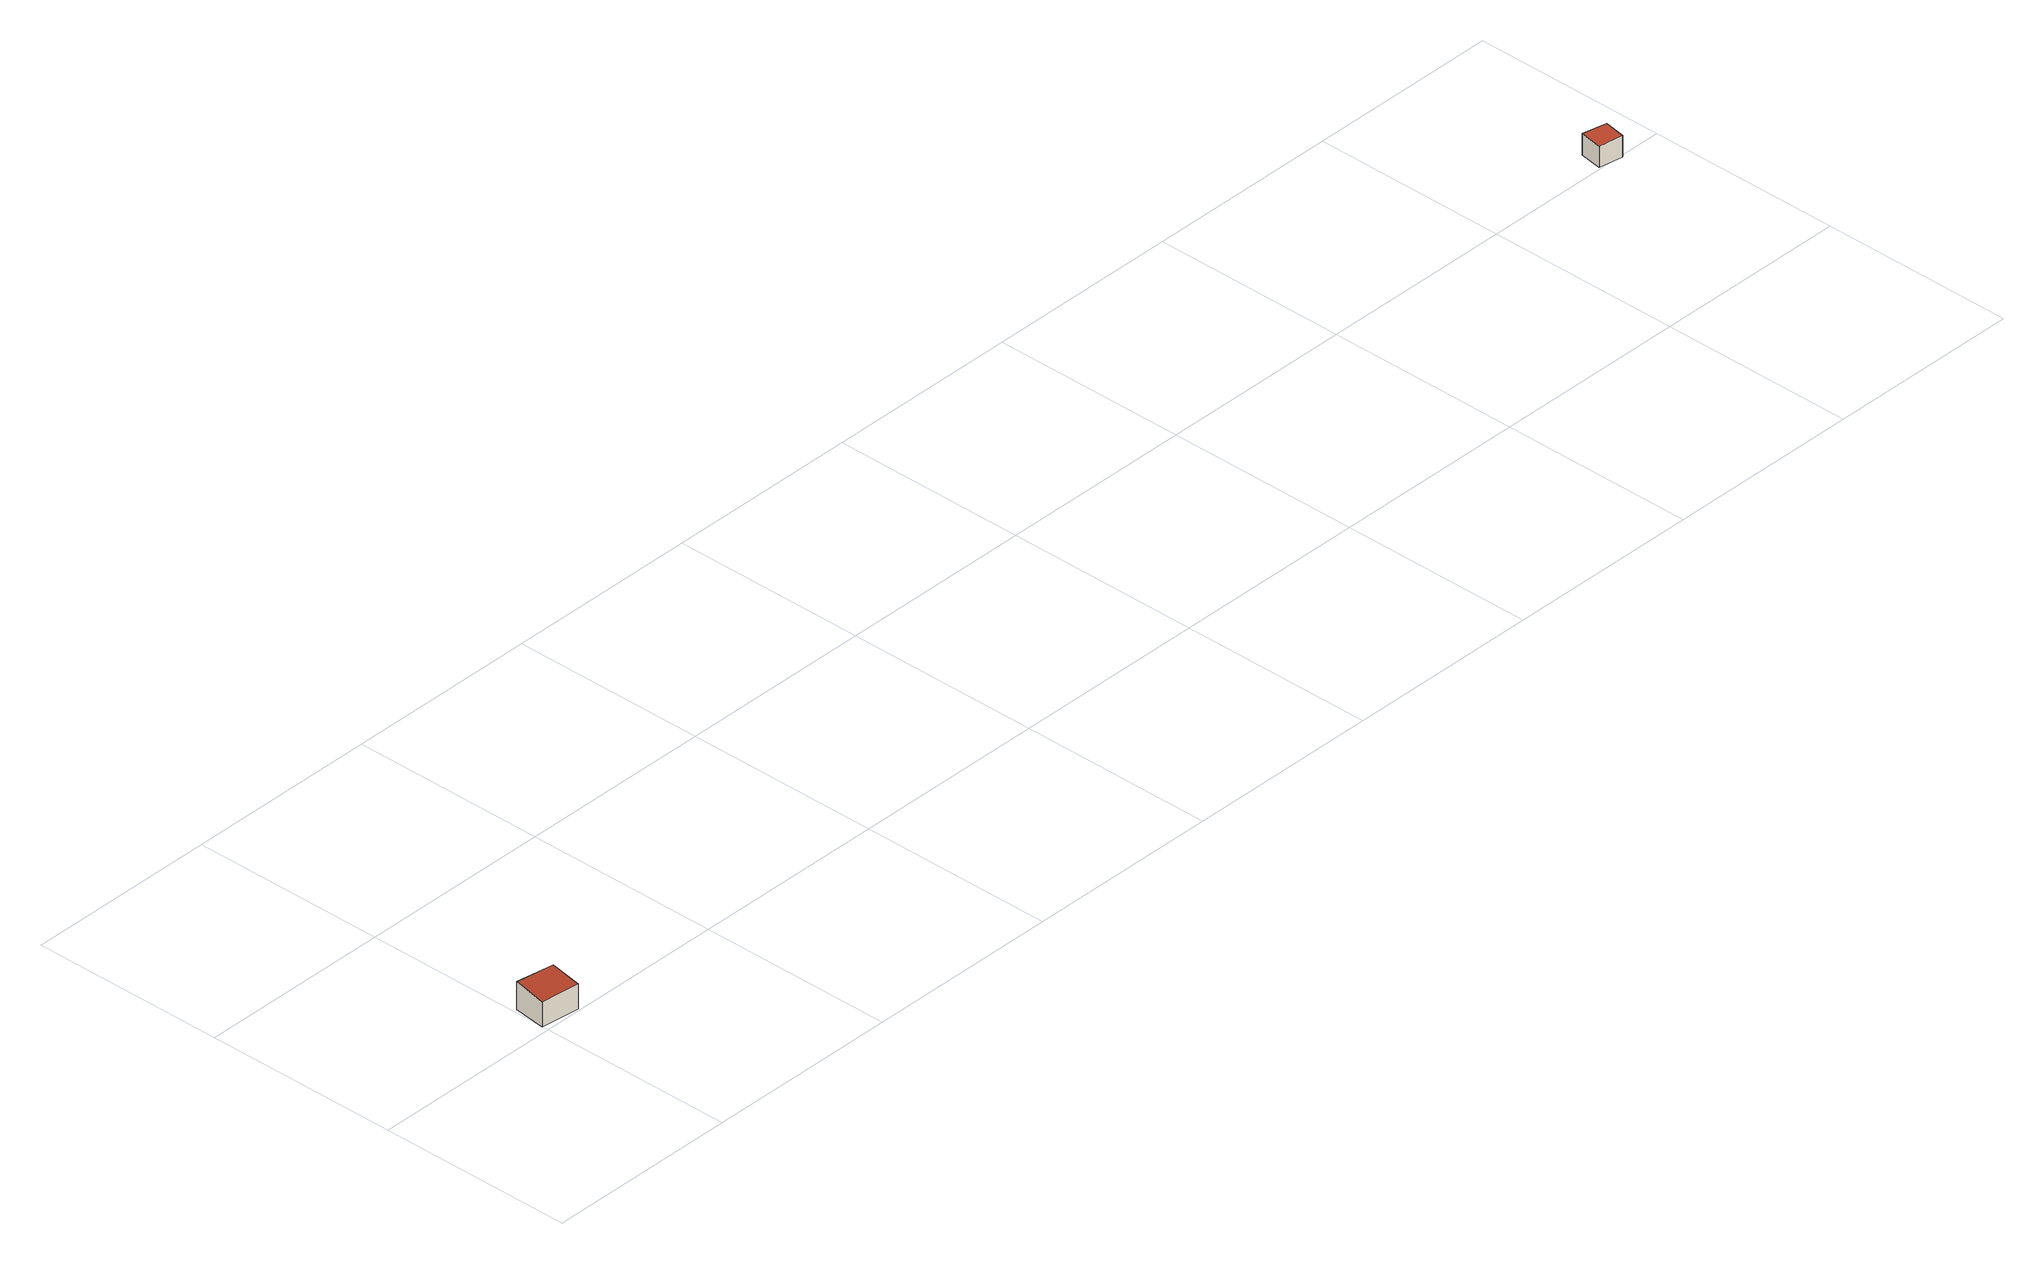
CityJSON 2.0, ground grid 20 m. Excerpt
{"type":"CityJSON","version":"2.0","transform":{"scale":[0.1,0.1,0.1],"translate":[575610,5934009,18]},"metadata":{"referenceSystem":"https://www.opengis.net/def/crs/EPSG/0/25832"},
"CityObjects":{
"building1":{"type":"Building","attributes":{"Grundfläche 2D":"13.164734","Grundhöhe NN":"18.137"},"geometry":[{"type":"Solid","lod":"3","boundaries":[[[[0,1,2,3]],[[4,5,3,2]],[[5,6,0,3]],[[6,7,1,0]],[[7,4,2,1]],[[7,6,5,4]]]],"semantics":{"surfaces":[{"type":"RoofSurface"},{"type":"WallSurface"},{"type":"GroundSurface"}],"values":[[0,1,1,1,1,2]]}}]},
"building2":{"type":"Building","attributes":{"Grundfläche 2D":"5.933118","Grundhöhe NN":"18.052"},"geometry":[{"type":"Solid","lod":"3","boundaries":[[[[8,9,10,11]],[[12,13,11,10]],[[13,14,8,11]],[[14,15,9,8]],[[15,12,10,9]],[[15,14,13,12]]]],"semantics":{"surfaces":[{"type":"RoofSurface"},{"type":"WallSurface"},{"type":"GroundSurface"}],"values":[[0,1,1,1,1,2]]}}]}
},
"vertices":[
[40,2,27],[44,35,29],[4,40,30],[0,7,27],[4,40,1],[0,7,1],[40,2,1],[44,35,1],
[1535,225,23],[1531,202,23],[1556,198,23],[1560,220,23],[1556,198,1],[1560,220,1],[1535,225,1],[1531,202,1]
]}
